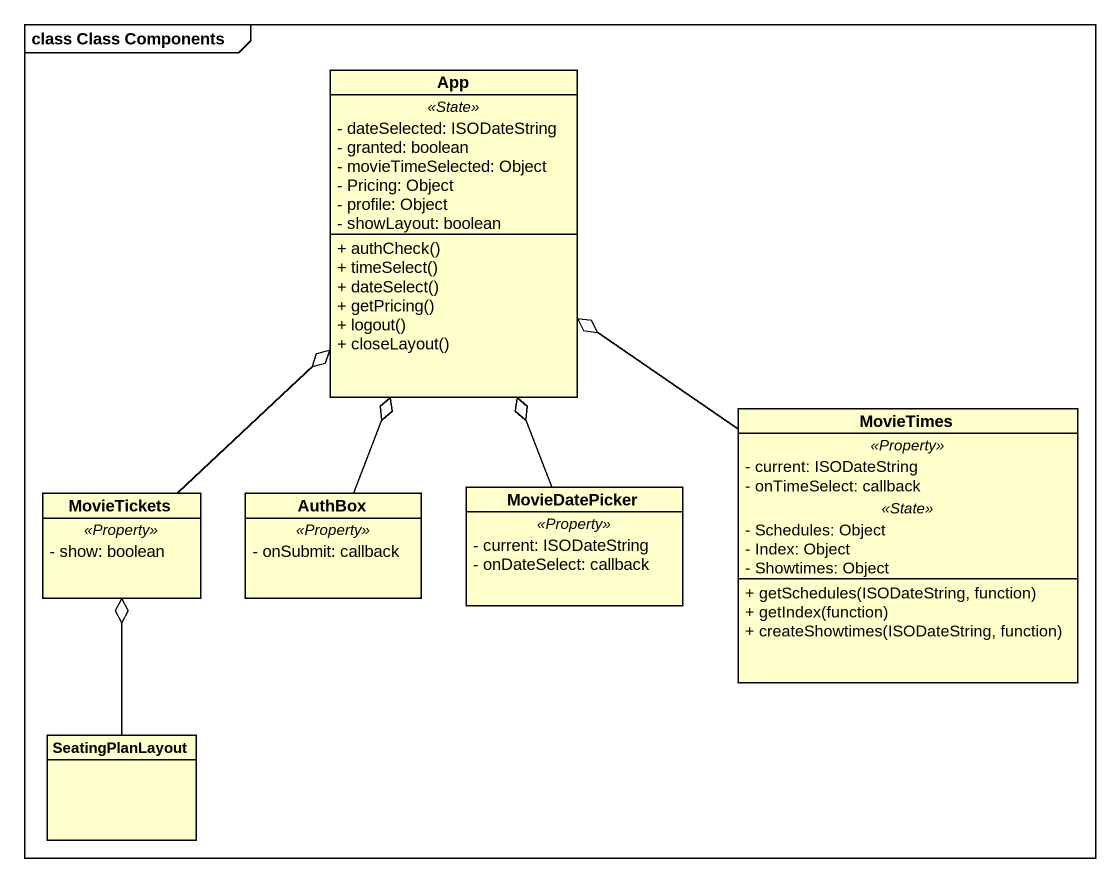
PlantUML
@startuml
mainframe class Class Components
hide circle
hide empty members
skinparam classAttributeIconSize 0
class App {
  .. <<State>> ..
  - dateSelected: ISODateString
  - granted: boolean
  - movieTimeSelected: Object
  - Pricing: Object
  - profile: Object
  - showLayout: boolean
  --
  + authCheck()
  + timeSelect()
  + dateSelect()
  + getPricing()
  + logout()
  + closeLayout()
}
class MovieTimes {
  .. <<Property>> ..
  - current: ISODateString
  - onTimeSelect: callback
  .. <<State>> ..
  - Schedules: Object
  - Index: Object
  - Showtimes: Object
  --
  + getSchedules(ISODateString, function)
  + getIndex(function)
  + createShowtimes(ISODateString, function)
}
class MovieTickets {
  .. <<Property>> ..
  - show: boolean
}
class AuthBox {
  .. <<Property>> ..
  - onSubmit: callback
}
class MovieDatePicker {
  .. <<Property>> ..
  - current: ISODateString
  - onDateSelect: callback
}
class SeatingPlanLayout
MovieTimes -up-o App
MovieTickets -up-o App
AuthBox -up-o App
MovieDatePicker -up-o App
SeatingPlanLayout -up-o MovieTickets
@enduml
